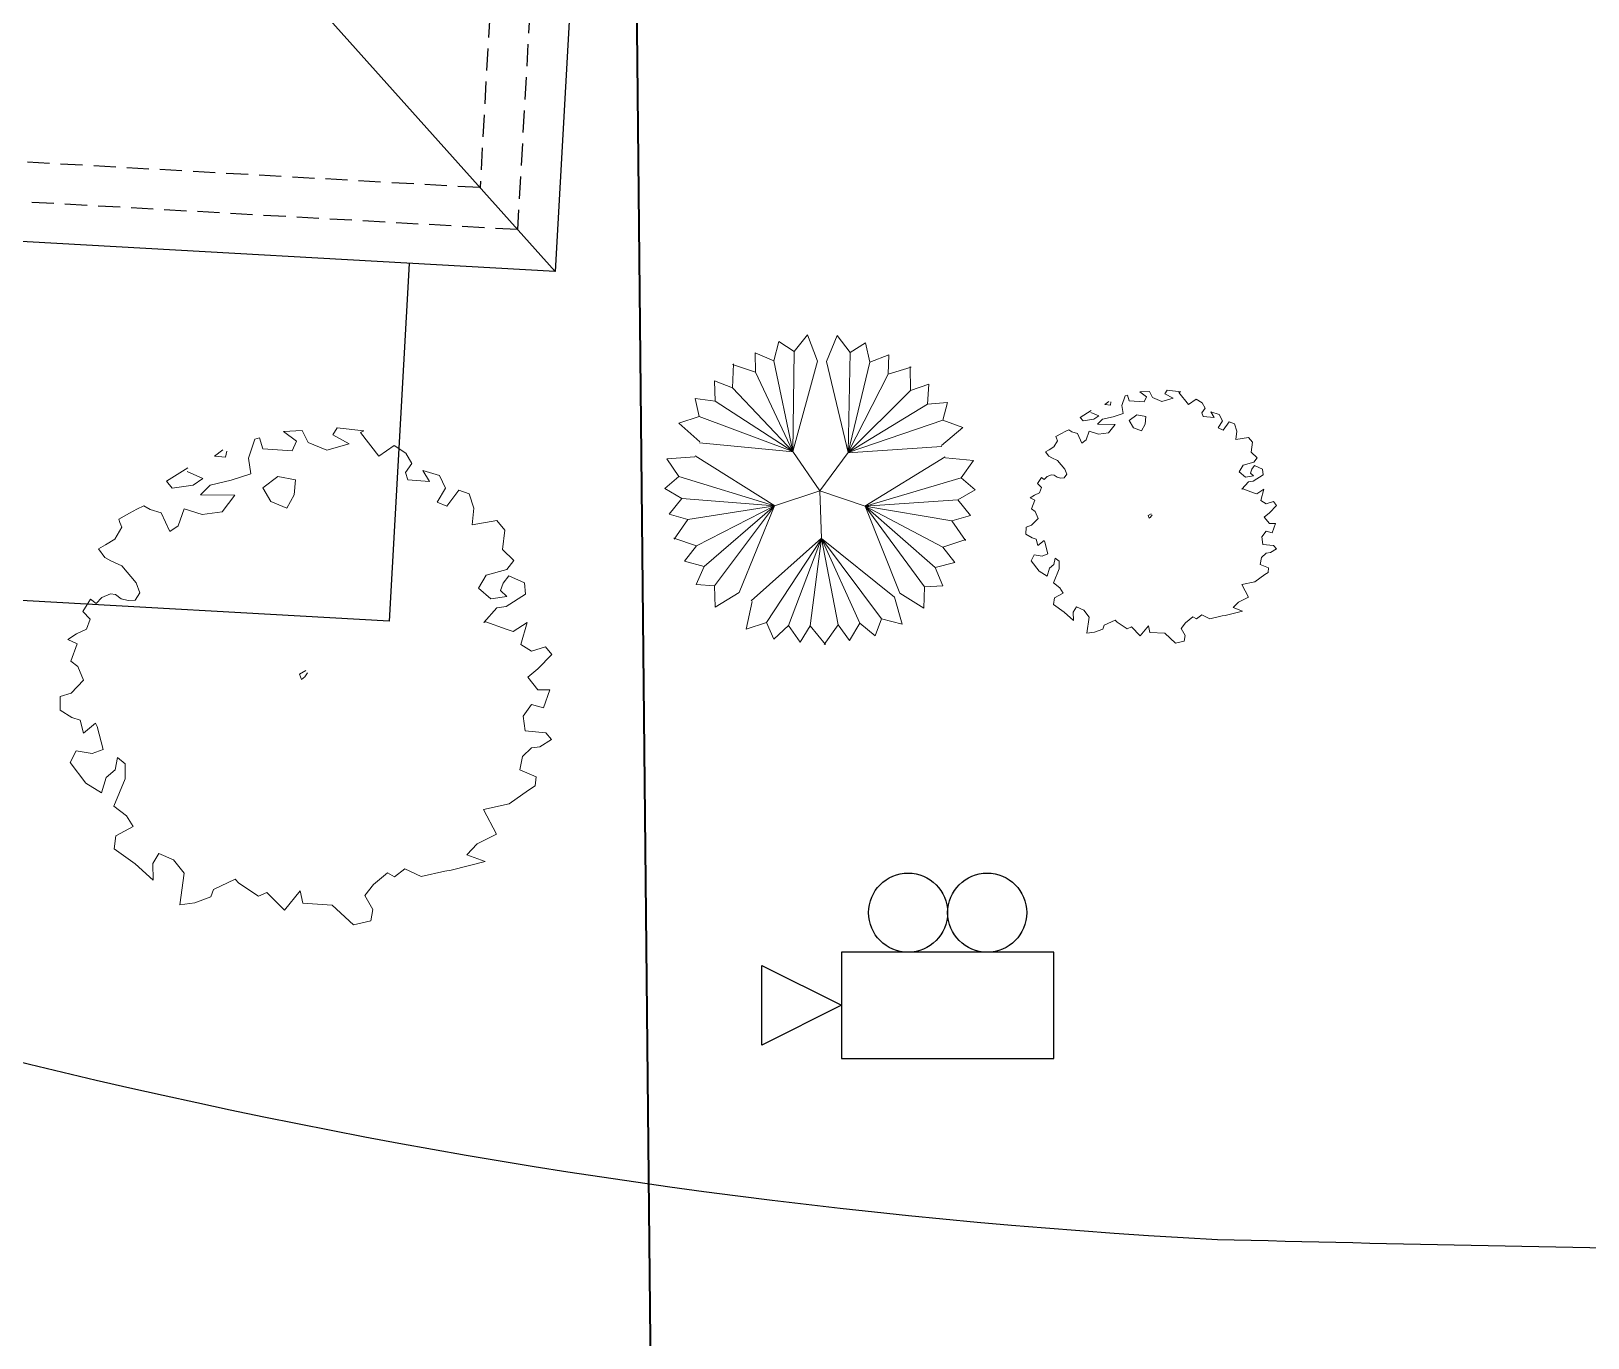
# Model space of a CAD drawing. Extents: x 2080 to 102399, y 2071 to 93424.
# Drawn here: x 84426.7 to 84778.7, y 78838.7 to 79134.1 of the extents above; entities that cross this region are included whole.
import ezdxf

# ---------------------------------------------------------------- set-up
doc = ezdxf.new("R2010")
doc.units = 0
doc.header["$LTSCALE"] = 20
doc.header["$MEASUREMENT"] = 0
doc.linetypes.add('HIDDEN', pattern=[0.375, 0.25, -0.125])
for name, color, linetype, lineweight in [('camera', 11, 'Continuous', 13), ('division', 13, 'Continuous', 18), ('Mango tree', 96, 'Continuous', 5), ('new pillar', 2, 'Continuous', 30), ('PALM TREE', 105, 'Continuous', 9), ('sappotta', 114, 'Continuous', 5)]:
    doc.layers.add(name, color=color, linetype=linetype, lineweight=lineweight)
for name, color, linetype in [('ELEC', 11, 'Continuous'), ('road', 2, 'Continuous'), ('Roof lilne', 31, 'Continuous'), ('wall', 13, 'Continuous')]:
    doc.layers.add(name, color=color, linetype=linetype)

# ---------------------------------------------------------------- blocks, each defined once
blk = doc.blocks.new('NEEM')
at = {"layer": 'sappotta', "linetype": 'Continuous'}
for p, q in [((0.1621555200003968, 1.143668736000109), (0.1417881600004876, 1.111901183999635)), ((0.2827906559996336, 1.129819391999263), (0.1621555200003968, 1.143668736000109)), ((-0.2130739199992604, 1.092349440000362), (-0.242058239999551, 1.006818048000241)), ((-0.1911421439999685, 1.098867456000335), (-0.2130739199992604, 1.092349440000362)), ((-0.1770393599990712, 1.048361471999215), (-0.1911421439999685, 1.098867456000335)), ((0.003133440000510745, 1.132266239999808), (-0.08303616000011971, 1.127377152000008)), ((-0.08303616000011971, 1.127377152000008), (-0.02271744000017861, 1.083389183998861)), ((-0.02271744000017861, 1.083389183998861), (-0.04308480000008785, 1.039401215999987)), ((0.02976768000007723, 1.076871167998888), (0.003133440000510745, 1.132266239999808)), ((0.1143705600006797, 1.04266137599916), (0.02976768000007723, 1.076871167998888)), ((0.2162073600002259, 1.071984383999734), (0.1143705600006797, 1.04266137599916)), ((0.1417881600004876, 1.111901183999635), (0.2162073600002259, 1.071984383999734)), ((0.2671257600004537, 1.123303679999935), (0.2827906559996336, 1.129819391999263)), ((0.3509429760006242, 1.015778303999014), (0.2671257600004537, 1.123303679999935)), ((0.4206643200004692, 1.063024127998688), (0.3509429760006242, 1.015778303999014)), ((0.4731494400002703, 1.029627648000314), (0.4206643200004692, 1.063024127998688)), ((-0.3587788799995906, 1.04347468800006), (-0.3955967999995664, 1.015778303999014)), ((-0.3955967999995664, 1.015778303999014), (-0.3454617599991252, 1.010891520000314)), ((-0.3454617599991252, 1.010891520000314), (-0.3399805439994452, 1.038587903999087)), ((-0.242058239999551, 1.006818048000241), (-0.2303078400000231, 0.9351359999986926)), ((-0.04308480000008785, 1.039401215999987), (-0.1770393599990712, 1.048361471999215)), ((0.5005670399996234, 0.981568511999285), (0.4731494400002703, 1.029627648000314)), ((-0.5170176000001447, 0.9628323839997392), (-0.6141542400000617, 0.9009239040005923)), ((-0.5209343999995326, 0.9449118719994658), (-0.5209343999995326, 0.9449118719994658)), ((-0.4488652799991542, 0.9131420160001653), (-0.5209343999995326, 0.9449118719994658)), ((-0.2303078400000231, 0.9351359999986926), (-0.3196108799998001, 0.905810687999292)), ((-0.1081036799996582, 0.9221022719993925), (-0.1770393599990712, 0.871598591998918)), ((-0.02741759999980786, 0.9082529279985465), (-0.1081036799996582, 0.9221022719993925)), ((0.471582720000697, 0.9416517119998389), (0.5005670399996234, 0.981568511999285)), ((0.4825497600004383, 0.9082529279985465), (0.471582720000697, 0.9416517119998389)), ((0.5514831360005701, 0.9498009599992656), (0.5812531200003832, 0.9001105919996917)), ((0.6266880000002857, 0.927804672000093), (0.5514831360005701, 0.9498009599992656)), ((0.6541055999996388, 0.8699719679993905), (0.6266880000002857, 0.927804672000093)), ((-0.6141542400000617, 0.9009239040005923), (-0.5890867199996137, 0.8699719679993905)), ((-0.5890867199996137, 0.8699719679993905), (-0.4935167999997248, 0.8838190079995911)), ((-0.4935167999997248, 0.8838190079995911), (-0.4488652799991542, 0.9131420160001653)), ((-0.415180799999689, 0.8838190079995911), (-0.4590489599995635, 0.839017727999817)), ((-0.3196108799998001, 0.905810687999292), (-0.415180799999689, 0.8838190079995911)), ((-0.1770393599990712, 0.871598591998918), (-0.1394403839994993, 0.8088767999988704)), ((-0.03446783999970648, 0.839017727999817), (-0.02741759999980786, 0.9082529279985465)), ((0.5812531200003832, 0.9001105919996917), (0.4825497600004383, 0.9082529279985465)), ((0.6157209600005444, 0.8064322559989705), (0.6541055999996388, 0.8699719679993905)), ((0.7152076800007308, 0.8601960959986172), (0.6603724800006603, 0.7876984320000702)), ((0.7622092800002065, 0.8439045119985167), (0.7152076800007308, 0.8601960959986172)), ((-0.7167743999998493, 0.7893273600002431), (-0.7488921599992864, 0.7738513919998695)), ((-0.6885734399993453, 0.7722201599985965), (-0.7167743999998493, 0.7893273600002431)), ((-0.4590489599995635, 0.839017727999817), (-0.3031603199992787, 0.8373887999996441)), ((-0.3031603199992787, 0.8373887999996441), (-0.3611312639995958, 0.7616309759991964)), ((-0.1394403839994993, 0.8088767999988704), (-0.06736895999983972, 0.7795514879994698)), ((-0.06736895999983972, 0.7795514879994698), (-0.03446783999970648, 0.839017727999817)), ((0.6603724800006603, 0.7876984320000702), (0.6157209600005444, 0.8064322559989705)), ((0.7825766400001157, 0.778738175999024), (0.7622092800002065, 0.8439045119985167)), ((0.7755264000002171, 0.7037959680001222), (0.7825766400001157, 0.778738175999024)), ((-0.7825766400001157, 0.7567441920004967), (-0.8303639039995687, 0.7290501120000954)), ((-0.8303639039995687, 0.7290501120000954), (-0.8264447999990807, 0.7143874560006225)), ((-0.8264447999990807, 0.7143874560006225), (-0.8178278400000636, 0.6923934719998215)), ((-0.7488921599992864, 0.7738513919998695), (-0.7825766400001157, 0.7567441920004967)), ((-0.6384383999993588, 0.757559807999769), (-0.6885734399993453, 0.7722201599985965)), ((-0.5984870399997817, 0.6720284159996481), (-0.6384383999993588, 0.757559807999769)), ((-0.5334681599993019, 0.7762959359997694), (-0.561671423999087, 0.6989091839991488)), ((-0.4519987199996649, 0.7502261760000692), (-0.5334681599993019, 0.7762959359997694)), ((-0.3611312639995958, 0.7616309759991964), (-0.4519987199996649, 0.7502261760000692)), ((0.888330240000414, 0.7225320960001227), (0.7755264000002171, 0.7037959680001222)), ((0.923579136000626, 0.6785441279989755), (0.888330240000414, 0.7225320960001227)), ((-0.8499455999999554, 0.6378140159986287), (-0.8922470399998019, 0.6125644800004011)), ((-0.8178278400000636, 0.6923934719998215), (-0.8499455999999554, 0.6378140159986287)), ((-0.561671423999087, 0.6989091839991488), (-0.5984870399997817, 0.6720284159996481)), ((0.9126144000001659, 0.5905704959996001), (0.923579136000626, 0.6785441279989755)), ((-0.8922470399998019, 0.6125644800004011), (-0.922798079999211, 0.593830655999227)), ((-0.922798079999211, 0.593830655999227), (-0.8945971200000713, 0.5547294719990532)), ((0.9643161600006351, 0.5408801280000262), (0.9126144000001659, 0.5905704959996001)), ((-0.8945971200000713, 0.5547294719990532), (-0.8679628799991406, 0.5400668159995803)), ((-0.8679628799991406, 0.5400668159995803), (-0.8178278400000636, 0.5172595200001524)), ((-0.8178278400000636, 0.5172595200001524), (-0.7520255999997971, 0.4398727679995318)), ((0.8397619200004556, 0.4749004799996328), (0.9337651200003165, 0.5001523199985058)), ((0.9337651200003165, 0.5001523199985058), (0.9643161600006351, 0.5408801280000262)), ((-0.7520255999997971, 0.4398727679995318), (-0.7347939840001345, 0.3942558720004854)), ((0.8037273600002663, 0.4146232319990304), (0.8397619200004556, 0.4749004799996328)), ((0.9165312000004633, 0.4374305279984583), (0.903997440000694, 0.4040340479996303)), ((0.9423820800002431, 0.4708270079991053), (0.9165312000004633, 0.4374305279984583)), ((1.01366784000038, 0.4390594559990859), (0.9423820800002431, 0.4708270079991053)), ((1.017584639999768, 0.3885557759986114), (1.01366784000038, 0.4390594559990859)), ((-0.9603993599994283, 0.3657461759985381), (-0.9940838399993481, 0.3095423999984632)), ((-0.9345484799996484, 0.3453834239990101), (-0.9603993599994283, 0.3657461759985381)), ((-0.9079165439998178, 0.3722641919985108), (-0.9345484799996484, 0.3453834239990101)), ((-0.8695295999996233, 0.389369087999512), (-0.9079165439998178, 0.3722641919985108)), ((-0.8460287999992033, 0.3861135359993568), (-0.8695295999996233, 0.389369087999512)), ((-0.8209612799996648, 0.367375103998711), (-0.8460287999992033, 0.3861135359993568)), ((-0.7880601599999864, 0.3592327679998562), (-0.8209612799996648, 0.367375103998711)), ((-0.7567257599994264, 0.3608593919998384), (-0.7880601599999864, 0.3592327679998562)), ((-0.7347939840001345, 0.3942558720004854), (-0.7567257599994264, 0.3608593919998384)), ((0.8601292800003648, 0.3665617920000841), (0.8037273600002663, 0.4146232319990304)), ((0.9329817600000752, 0.3779665919992112), (0.8601292800003648, 0.3665617920000841)), ((0.903997440000694, 0.4040340479996303), (0.9329817600000752, 0.3779665919992112)), ((0.929846016000738, 0.3315363839988095), (1.017584639999768, 0.3885557759986114)), ((-0.9940838399993481, 0.3095423999984632), (-0.9611827199996696, 0.274514687998817)), ((0.8287948799998048, 0.259036415999617), (0.8875468800006274, 0.3258339839985638)), ((0.8875468800006274, 0.3258339839985638), (0.929846016000738, 0.3315363839988095)), ((-0.9776355839999269, 0.2289000959999612), (-1.023070463999375, 0.2077194240005156)), ((-0.9611827199996696, 0.274514687998817), (-0.9776355839999269, 0.2289000959999612)), ((0.8381951999999728, 0.2622965759987892), (0.8287948799998048, 0.259036415999617)), ((0.9306316800002605, 0.2280844799984152), (0.8381951999999728, 0.2622965759987892)), ((0.961966079999911, 0.2174952959990151), (0.9306316800002605, 0.2280844799984152)), ((1.025418240000363, 0.259036415999617), (0.961966079999911, 0.2174952959990151)), ((0.9964316160003364, 0.1596579839988408), (1.025418240000363, 0.259036415999617)), ((-1.023070463999375, 0.2077194240005156), (-1.062236159998974, 0.1824652800005424)), ((-1.062236159998974, 0.1824652800005424), (-1.019934720000492, 0.1621025279991954)), ((-1.019934720000492, 0.1621025279991954), (-1.048921344000064, 0.08390476800059332)), ((1.045785600000272, 0.1287060480003674), (0.9964316160003364, 0.1596579839988408)), ((1.109237759999814, 0.1490711040005408), (1.045785600000272, 0.1287060480003674)), ((1.137438720000318, 0.1140433919986208), (1.109237759999814, 0.1490711040005408)), ((-1.048921344000064, 0.08390476800059332), (-1.016801279999527, 0.05946854399871881)), ((1.073984256000585, 0.04887705599867331), (1.137438720000318, 0.1140433919986208)), ((-1.016801279999527, 0.05946854399871881), (-0.9909503999997469, -0.002442240001073515)), ((0.01958399999966787, 0.04073241599871835), (-0.0094003199992585, 0.02443852800024615)), ((-0.0094003199992585, 0.02443852800024615), (0, 0)), ((0, 0), (0.0140981760005161, 0.01140710399977252)), ((0.0140981760005161, 0.01140710399977252), (0.02741760000026261, 0.03095654400021886)), ((1.028551680000419, 0.0105914880000455), (1.073984256000585, 0.04887705599867331)), ((1.073984256000585, -0.04724121600020226), (1.028551680000419, 0.0105914880000455)), ((-1.048135679999177, -0.06190387199967518), (-1.097487359998922, -0.07738214400114884)), ((-0.9909503999997469, -0.002442240001073515), (-1.048135679999177, -0.06190387199967518)), ((1.128821759999937, -0.04724121600020226), (1.073984256000585, -0.04724121600020226)), ((1.099835136000365, -0.1287014400008957), (1.128821759999937, -0.04724121600020226)), ((-1.097487359998922, -0.07738214400114884), (-1.098270719999164, -0.1401062400000228)), ((-1.098270719999164, -0.1401062400000228), (-1.044218879999789, -0.1726871040013975)), ((1.007400960000268, -0.1661690880009701), (1.045785600000272, -0.1140364800003226)), ((1.045785600000272, -0.1140364800003226), (1.099835136000365, -0.1287014400008957)), ((-1.044218879999789, -0.1726871040013975), (-1.006619904000218, -0.1849075199997969)), ((-1.006619904000218, -0.1849075199997969), (-0.9917337599999883, -0.2435581440004171)), ((-0.9917337599999883, -0.2435581440004171), (-0.936898559999463, -0.1979389440002706)), ((-0.936898559999463, -0.1979389440002706), (-0.9298483199991097, -0.2134172159994705)), ((1.016017920001104, -0.2337799680008175), (1.007400960000268, -0.1661690880009701)), ((-0.9298483199991097, -0.2134172159994705), (-0.9024307199993018, -0.3176824320007654)), ((1.110021120000056, -0.2427425280011448), (1.016017920001104, -0.2337799680008175)), ((1.083386880000489, -0.3062776319998193), (1.136655360000077, -0.2728811520009913)), ((1.136655360000077, -0.2728811520009913), (1.110021120000056, -0.2427425280011448)), ((-1.024634880000121, -0.3250137599998197), (-1.052054783999665, -0.3779596800013678)), ((-0.952565759999743, -0.3364185600007659), (-1.024634880000121, -0.3250137599998197)), ((-0.9024307199993018, -0.3176824320007654), (-0.952565759999743, -0.3364185600007659)), ((0.9917337599999883, -0.4105451519999406), (1.004267520000212, -0.3494522880000659)), ((1.004267520000212, -0.3494522880000659), (1.044999936000295, -0.3111667200014381)), ((1.044999936000295, -0.3111667200014381), (1.083386880000489, -0.3062776319998193)), ((-1.052054783999665, -0.3779596800013678), (-0.9815500799995789, -0.4708224000000882)), ((-0.8883302399990498, -0.4455682560001151), (-0.8483788799994727, -0.4113584640008412)), ((-0.8483788799994727, -0.4113584640008412), (-0.8374118399997315, -0.3551523839996662)), ((-0.8374118399997315, -0.3551523839996662), (-0.802944000000025, -0.3828487680007129)), ((-0.802944000000025, -0.3828487680007129), (-0.802944000000025, -0.4520862720000878)), ((1.066152960000181, -0.4431260160008605), (0.9917337599999883, -0.4105451519999406)), ((-0.9815500799995789, -0.4708224000000882), (-0.9102643199994418, -0.5156236799998624)), ((-0.9102643199994418, -0.5156236799998624), (-0.8883302399990498, -0.4455682560001151)), ((-0.802944000000025, -0.4520862720000878), (-0.8530813440002021, -0.5759032320011102)), ((1.03168512000002, -0.5025922560012077), (1.061452800000552, -0.4838538240005619)), ((1.061452800000552, -0.4838538240005619), (1.066152960000181, -0.4431260160008605)), ((0.8264424959997996, -0.5913792000014837), (0.9431654400004845, -0.5653140480012553)), ((0.9431654400004845, -0.5653140480012553), (1.03168512000002, -0.5025922560012077)), ((-0.8530813440002021, -0.5759032320011102), (-0.796677119999913, -0.6190732799996113)), ((-0.796677119999913, -0.6190732799996113), (-0.7661260799995944, -0.6679503360001036)), ((0.886763520000386, -0.7037913600011052), (0.8264424959997996, -0.5913792000014837)), ((-0.7661260799995944, -0.6679503360001036), (-0.8444620800000848, -0.7103093760010779)), ((0.7974581760008732, -0.7469637120002517), (0.886763520000386, -0.7037913600011052)), ((-0.8444620800000848, -0.7103093760010779), (-0.8522956800002248, -0.7697710079996796)), ((-0.8522956800002248, -0.7697710079996796), (-0.7575114239989489, -0.838197504001073)), ((0.75124224000092, -0.796651776001454), (0.7974581760008732, -0.7469637120002517)), ((-0.7575114239989489, -0.838197504001073), (-0.6752563199997894, -0.9123240960002477)), ((-0.6760396800000308, -0.835752960001173), (-0.6486220799997682, -0.7909516800013989)), ((-0.6752563199997894, -0.9123240960002477), (-0.6760396800000308, -0.835752960001173)), ((-0.6486220799997682, -0.7909516800013989), (-0.5820364799992603, -0.8202746879996994)), ((-0.5820364799992603, -0.8202746879996994), (-0.5342538239992791, -0.8805542400009472)), ((0.6799564800003282, -0.8667048960001011), (0.834278400000585, -0.8276083199993991)), ((0.834278400000585, -0.8276083199993991), (0.75124224000092, -0.796651776001454)), ((-0.5342538239992791, -0.8805542400009472), (-0.5538355199992111, -1.024733952001043)), ((-0.4010803199994371, -0.9546808320001219), (-0.3015936000001602, -0.9074350080004479)), ((-0.3015936000001602, -0.9074350080004479), (-0.2859263999998802, -0.9261711360004483)), ((0.3266588160004176, -0.931873536000694), (0.3908966400003919, -0.8789276160014197)), ((0.3908966400003919, -0.8789276160014197), (0.4230144000007385, -0.8968458240010477)), ((0.4230144000007385, -0.8968458240010477), (0.4700160000002143, -0.8601891840007738)), ((0.4700160000002143, -0.8601891840007738), (0.5428684799999246, -0.8960302080013207)), ((0.5428684799999246, -0.8960302080013207), (0.651753216000543, -0.8707806720012741)), ((0.651753216000543, -0.8707806720012741), (0.6799564800003282, -0.8667048960001011)), ((-0.4856855039993206, -1.014960384000915), (-0.4128330240000651, -0.9880796159995953)), ((-0.4128330240000651, -0.9880796159995953), (-0.4010803199994371, -0.9546808320001219)), ((-0.2859263999998802, -0.9261711360004483), (-0.1966233600001033, -0.9856350719996954)), ((-0.1966233600001033, -0.9856350719996954), (-0.1574576639991392, -0.9685301760009679)), ((-0.1574576639991392, -0.9685301760009679), (-0.07833600000003571, -1.049170176000644)), ((-0.07833600000003571, -1.049170176000644), (-0.006266880000111996, -0.9603832320008223)), ((-0.006266880000111996, -0.9603832320008223), (0.006264575999921362, -1.017402624000169)), ((0.2867097600001216, -0.9823772160011686), (0.3266588160004176, -0.931873536000694)), ((0.3235276800005522, -1.045914624000943), (0.2867097600001216, -0.9823772160011686)), ((-0.5538355199992111, -1.024733952001043), (-0.4856855039993206, -1.014960384000915)), ((0.006264575999921362, -1.017402624000169), (0.1394380800002182, -1.025549568000315)), ((0.1394380800002182, -1.025549568000315), (0.2357890560001579, -1.115152128000318)), ((0.3141273600003842, -1.096416000000318), (0.3235276800005522, -1.045914624000943)), ((0.2357890560001579, -1.115152128000318), (0.3141273600003842, -1.096416000000318))]:
    blk.add_line(p, q, dxfattribs=at)
blk = doc.blocks.new('palm tree')
at = {"layer": 'new pillar', "color": 96, "lineweight": 5}
for p, q in [((-0.8468724466618482, 1.639774782536961), (-0.7579616355176313, 1.956082652564191)), ((-0.4933702384017806, 1.778381310691657), (-0.7735787488438746, 1.949959256988905)), ((-0.4365047176722214, 2.035697998442856), (-0.4933702384017806, 1.778381310691657)), ((-0.2113941544889713, 1.874172207285369), (-0.4365047176722214, 2.035697998442856)), ((0.08413647384082878, 1.934027979545249), (-0.2376806272407634, 0.6061808755233642)), ((-0.0870532775797983, 2.115832902481657), (-0.2113941544889713, 1.874172207285369)), ((0.08413647384082878, 1.934027979545249), (-0.0870532775797983, 2.115832902481657)), ((0.3142552021812435, 2.112892992507682), (0.08413647384082878, 1.934027979545249)), ((0.3655244408920453, 1.732120217365377), (0.3142552021812435, 2.112892992507682)), ((0.4837414466937275, 1.702892473718293), (0.7065408331618528, 2.015905052566154)), ((0.7065408331618528, 2.015905052566154), (0.8267977871465177, 1.750413834230358)), ((-1.118809040787824, 1.518379162582391), (-1.063479888476877, 1.789864027299132)), ((-1.063479888476877, 1.789864027299132), (-0.8468724466618482, 1.639774782536961)), ((-0.4933702384017806, 1.778381310691657), (-0.2376806272407634, 0.6061808755233642)), ((-0.2113941544889713, 1.874172207285369), (-0.2376806272407634, 0.6061808755233642)), ((-0.2376806272407634, 0.6061808755233642), (0.3655244408920453, 1.732120217365377)), ((0.4927724427755038, 0.4255850726442532), (0.4837414466937275, 1.702892473718293)), ((0.8267977871465177, 1.750413834230358), (0.4927724427755038, 0.4255850726442532)), ((0.8267977871465177, 1.750413834230358), (1.062984189171232, 1.83149986566616)), ((1.062984189171232, 1.83149986566616), (1.060387788014225, 1.559739301981153)), ((-1.37626289715962, 1.361412358470375), (-1.374268006241891, 1.611122152842881)), ((-1.374268006241891, 1.611122152842881), (-1.118809040787824, 1.518379162582391)), ((-1.118809040787824, 1.518379162582391), (-0.2376806272407634, 0.6061808755233642)), ((-0.8468724466618482, 1.639774782536961), (-0.2360809599143749, 0.602101082602303)), ((1.060387788014225, 1.559739301981153), (0.4927724427755038, 0.4255850726442532)), ((1.060387788014225, 1.559739301981153), (1.33483283302354, 1.597755931705137)), ((1.33483283302354, 1.597755931705137), (1.265239408567709, 1.343586066230159)), ((-1.666627454696709, 1.33619835995114), (-1.37626289715962, 1.361412358470375)), ((-1.445423808123962, 1.022056054824134), (-1.666627454696709, 1.33619835995114)), ((-1.37626289715962, 1.361412358470375), (-0.2397331268448966, 0.6083057492584203)), ((1.265239408567709, 1.343586066230159), (0.4927724427755038, 0.4255850726442532)), ((1.265239408567709, 1.343586066230159), (1.593118738688304, 1.364821552080002)), ((1.513424841426172, 1.056219450547701), (1.582154337504221, 1.377516909841347)), ((1.775017082291924, 1.088079531554854), (1.513424841426172, 1.056219450547701)), ((1.69746204406124, 0.8220897518438051), (1.775017082291924, 1.088079531554854)), ((-1.559271726219606, 0.838164809632417), (-1.93908513323322, 0.8961149345693684)), ((-1.93908513323322, 0.8961149345693684), (-1.832202040271852, 0.6249630833234505)), ((-0.6442034170911484, -0.05711296449055681), (-1.552519691480256, 0.8506063554077627)), ((-0.2360809599143749, 0.602101082602303), (-1.453550223186426, 1.010465394246239)), ((1.513424841426172, 1.056219450547701), (0.4894559252065278, 0.4227207477590582)), ((1.69746204406124, 0.8220897518438051), (0.4927724427755038, 0.4255850726442532)), ((1.966706817064107, 0.7851060056306096), (1.69746204406124, 0.8220897518438051)), ((1.852109204073429, 0.5632358902655596), (1.966706817064107, 0.7851060056306096)), ((-1.832202040271852, 0.6249630833234505), (-2.054832570953465, 0.5118498312097017)), ((-2.054832570953465, 0.5118498312097017), (-1.85792585659857, 0.324531142565661)), ((-1.832202040271852, 0.6249630833234505), (-0.6513855681312748, -0.05661005491754167)), ((1.70530256582424e-13, -3.410605131648481e-13), (-0.2376806272407634, 0.6061808755233642)), ((3.410605131648481e-13, -4.547473508864641e-13), (0.4927724427755038, 0.4255850726442532)), ((1.852109204073429, 0.5632358902655596), (0.4955786454715394, 0.4265086902288431)), ((2.097271097786859, 0.4056193687141558), (1.852109204073429, 0.5632358902655596)), ((-1.85792585659857, 0.324531142565661), (-2.076269759504385, 0.1539694618470548)), ((-1.85792585659857, 0.324531142565661), (-0.6485684923529789, -0.05749995776284322)), ((0.4894559252065278, 0.4227207477590582), (1.756953847146917, 0.2167065834086088)), ((1.755164834056643, 0.2307487152469321), (2.097271097786859, 0.4056193687141558)), ((-1.845352432246614, 0.02699405787041087), (-2.088846606059292, -0.193610539313795)), ((-2.076269759504385, 0.1539694618470548), (-1.845352432246614, 0.02699405787041087)), ((-1.845352432246614, 0.02699405787041087), (-0.6442034170911484, -0.05711296449055681)), ((5.684341886080801e-13, 0), (-0.6485684923529789, -0.05749995776284322)), ((2.273736754432321e-12, 1.13686837721616e-13), (-0.1265764632280479, -0.6386906398031442)), ((0.5507533561297464, -0.3390142681624866), (1.768998471255088, 0.06702964265230094)), ((1.769477901775588, 0.05288212764867239), (2.135144908797713, -0.06503344003874645)), ((-1.811820589087461, -0.3512270367108385), (-2.090327984626128, -0.1769013885407276)), ((-1.811820589087461, -0.3512270367108385), (-0.6485684923529789, -0.05749995776284322)), ((-1.771852013390571, -0.6463353570371737), (-0.6485684923529789, -0.05749995776284322)), ((-1.693674241821043, -0.9375557234030794), (-0.6485684923529789, -0.05749995776284322)), ((-0.6485684923529789, -0.05749995776284322), (-1.387492226018537, -1.099415247771731)), ((2.842170943040401e-13, -2.273736754432321e-13), (0.5544852206098767, -0.3413114040611163)), ((2.135144908797713, -0.06503344003874645), (1.91834155162627, -0.2598246778145494)), ((-2.016797335851265, -0.5168473812619823), (-1.811820589087461, -0.3512270367108385)), ((1.662846397727833, -0.8006223428841395), (0.5507533561297464, -0.3390142681624866)), ((0.5544852206098767, -0.3413114040611163), (0.7498197196871388, -1.603626812031052)), ((1.096060645163675, -1.595679865768943), (0.5544852206098767, -0.3413114040611163)), ((1.296154835373898, -1.370106416981116), (0.5544852206098767, -0.3413114040611163)), ((1.463806243358647, -1.123977562171945), (0.5544852206098767, -0.3413114040611163)), ((1.807076676385179, -0.5400766952764116), (0.5544852206098767, -0.3413114040611163)), ((1.91834155162627, -0.2598246778145494), (0.5574030058356243, -0.3417744077223688)), ((1.91834155162627, -0.2598246778145494), (2.066942940303534, -0.4605149572963683)), ((-1.771852013390571, -0.6463353570371737), (-2.016797335851265, -0.5168473812619823)), ((-0.125724562781329, -0.6343920456768046), (-1.251635072220438, -1.251901837316723)), ((-0.5431024692459232, -1.76382935292952), (-0.125724562781329, -0.6343920456768046)), ((2.066942940303534, -0.4605149572963683), (1.807076676385179, -0.5400766952764116)), ((1.807076676385179, -0.5400766952764116), (1.926167150721028, -0.7902422520345453)), ((-1.932732393402148, -0.865374277324463), (-1.771852013390571, -0.6463353570371737)), ((-1.113420635578905, -1.583615376332659), (-0.1282202324503032, -0.6411454036935993)), ((-0.8322388487990793, -1.692509217008705), (-0.1265764632280479, -0.6386906398031442)), ((-0.170641771981991, -1.837644052588416), (-0.1265764632280479, -0.6386906398031442)), ((-0.1265764632280479, -0.6386906398031442), (0.6664857279376974, -1.640013822732271)), ((0.4253006377158499, -1.888560970542244), (-0.1265764632280479, -0.6386906398031442)), ((0.1238411228703171, -1.881986271841583), (-0.1265764632280479, -0.6386906398031442)), ((1.926167150721028, -0.7902422520345453), (1.662846397727833, -0.8006223428841395)), ((1.662846397727833, -0.8006223428841395), (1.782068932136667, -1.106795150737412)), ((-1.693674241821043, -0.9375557234030794), (-1.932732393402148, -0.865374277324463)), ((-1.751186316720805, -1.223282311657954), (-1.693674241821043, -0.9375557234030794)), ((-1.387492226018537, -1.099415247771731), (-1.751186316720805, -1.223282311657954)), ((-1.241584523891845, -1.261870212946519), (-1.403661072923569, -1.610220085031301)), ((1.463806243358647, -1.123977562171945), (1.790862180310569, -1.092509879001568)), ((1.573147475407438, -1.363748411561573), (1.463806243358647, -1.123977562171945)), ((1.296154835373898, -1.370106416981116), (1.573147475407438, -1.363748411561573)), ((1.342174007288406, -1.637954846301795), (1.296154835373898, -1.370106416981116)), ((-1.403661072923569, -1.610220085031301), (-1.113420635578905, -1.583615376332659)), ((-1.113420635578905, -1.583615376332659), (-1.067236562861126, -1.829025222146925)), ((-1.067236562861126, -1.829025222146925), (-0.8322388487990793, -1.692509217008705)), ((-0.8322388487990793, -1.692509217008705), (-0.7297073528603732, -1.949905097329861)), ((0.6664857279376974, -1.640013822732271), (0.6834572486561683, -2.023847652158679)), ((0.7498197196871388, -1.603626812031052), (1.019804804551086, -1.876984627135357)), ((1.019804804551086, -1.876984627135357), (1.096060645163675, -1.595679865768943)), ((1.096060645163675, -1.595679865768943), (1.342174007288406, -1.637954846301795)), ((-0.7297073528603732, -1.949905097329861), (-0.5431024692459232, -1.76382935292952)), ((-0.5431024692459232, -1.76382935292952), (-0.3995824394965553, -2.059392885931061)), ((-0.170641771981991, -1.837644052588416), (-0.4160371059252839, -2.056131880758471)), ((-0.06910720998047282, -2.080823611684423), (-0.170641771981991, -1.837644052588416)), ((0.1238411228703171, -1.881986271841583), (-0.06910720998047282, -2.080823611684423)), ((0.2890120946094612, -2.097808178440687), (0.1238411228703171, -1.881986271841583)), ((0.4253006377158499, -1.888560970542244), (0.2890120946094612, -2.097808178440687)), ((0.6834572486561683, -2.023847652158679), (0.4253006377158499, -1.888560970542244))]:
    blk.add_line(p, q, dxfattribs=at)
blk = doc.blocks.new('A$C4BBE2067')
for p, q in [((9.000001273372618, 392.9999976846448), (9.000001273372618, 320.9999976846602)), ((9.000001273372618, 392.9999976846448), (99.00000127334351, 392.9999976846666)), ((99.00000127334351, 392.9999976846666), (99.00000127334351, 320.9999976846602)), ((27.00000127334715, 388.4999976846484), (27.00000127334715, 383.9999976846557)), ((27.00000127334351, 388.4999976846484), (81.00000127337626, 388.499997684663)), ((81.0000012733799, 383.999997684663), (81.0000012733799, 388.499997684663)), ((18.00000127337262, 383.9999976846539), (18.00000127337262, 320.9999976846602)), ((18.00000127337262, 383.9999976846539), (27.00000127334715, 383.9999976846557)), ((18.00000127337262, 383.9999976846539), (90.00000127334351, 320.9999976846602)), ((90.00000127334351, 383.9999976846648), (18.00000127337262, 320.9999976846602)), ((81.0000012733799, 383.999997684663), (90.00000127334351, 383.9999976846648)), ((90.00000127334351, 383.9999976846648), (90.00000127334351, 320.9999976846602))]:
    blk.add_line(p, q)
at = {"layer": 'Roof lilne'}
for p, q in [((1.273343514185399e-06, 320.9999976846602), (1.273343514185399e-06, 80.99999768466023)), ((240.0000012733435, 320.9999976846602), (1.273343514185399e-06, 320.9999976846602)), ((240.0000012733435, 320.9999976846602), (1.273343514185399e-06, 80.99999768466023)), ((1.273343514185399e-06, 320.9999976846602), (240.0000012733726, 80.99999768470389)), ((240.0000012733435, 320.9999976846602), (240.0000012733726, 80.99999768470389)), ((1.273343514185399e-06, 80.99999768466023), (240.0000012733726, 80.99999768470389)), ((33.00000127331441, 80.9999976846675), (33.00000127334351, -2.315317942702677e-06)), ((207.0000012733144, 80.99999768469661), (207.0000012733435, -2.315317942702677e-06)), ((33.00000127334351, -2.315317942702677e-06), (207.0000012733435, -2.315317942702677e-06))]:
    blk.add_line(p, q, dxfattribs=at)
at = {"layer": 'wall', "color": 7, "linetype": 'HIDDEN'}
for p, q in [((9.000001273343514, 311.9999976846602), (9.000001273343514, 89.99999768466023)), ((231.0000012733726, 311.9999976846602), (9.000001273343514, 311.9999976846602)), ((231.0000012733726, 311.9999976846602), (231.0000012733726, 89.99999768470389)), ((18.00000127331441, 302.9999976846675), (18.00000127334351, 98.99999768466023)), ((222.0000012733435, 302.999997684653), (18.00000127331441, 302.9999976846675)), ((222.0000012733435, 302.999997684653), (222.0000012733726, 98.99999768471116)), ((18.00000127334351, 98.99999768466023), (222.0000012733726, 98.99999768471116)), ((9.000001273343514, 89.99999768466023), (231.0000012733726, 89.99999768470389))]:
    blk.add_line(p, q, dxfattribs=at)
blk = doc.blocks.new('A$C22A82026')
at = {"layer": 'ELEC', "ltscale": 0.5}
blk.add_lwpolyline([(-10.21166370116407, 5.706914862399572), (-10.21166370116407, -6.293085137600428), (13.78833629883593, -6.293085137600428), (13.78833629883593, 5.706914862399572)], close=True, dxfattribs=at)
blk.add_lwpolyline([(-10.21166370116407, -0.2930851376004284), (-19.21166370116407, -4.793085137600428), (-19.21166370116407, 4.206914862399572), (-10.21166370116407, -0.2930851376004284)], dxfattribs=at)
blk = doc.blocks.new('A$C265A360F')
at = {"layer": 'ELEC', "ltscale": 0.5}
for centre in [(33.05842772980395, 20.94157227019605), (50.9415722702106, 20.94157227019605)]:
    blk.add_circle(centre, 8.941572270196048, dxfattribs=at)
at = {"layer": 'ELEC', "ltscale": 0.5, "xscale": 2, "yscale": 2, "zscale": 2}
blk.add_blockref('A$C22A82026', (38.42332740232814, 0.5861702752008568), dxfattribs=at)

msp = doc.modelspace()

# ---------------------------------------------------------------- linework, layer by layer
at = {"layer": 'division', "lineweight": 35, "ltscale": 0.25}
msp.add_line((84567.48533068197, 78766.37963411104), (84552.01982780738, 80276.17386155933), dxfattribs=at)
at = {"layer": 'road', "linetype": 'Continuous', "ltscale": 0.5}
for centre, radius, start, end in [((84771.89529875931, 80312.51832709921), 1453.594567483485, 247.3659690186576, 266.9656278867968), ((84969.95270313477, 89527.5182008471), 10670.1009004177, 268.5231364043732, 269.8385513507015)]:
    msp.add_arc(centre, radius, start, end, dxfattribs=at)

# ---------------------------------------------------------------- block references
at = {"ltscale": 0.5, "xscale": -1, "rotation": 356.7877700725614}
msp.add_blockref('A$C4BBE2067', (84540.63182931776, 78998.90808333988), dxfattribs=at)
at = {"layer": 'camera', "ltscale": 0.5}
msp.add_blockref('A$C265A360F', (84591.95539138715, 78913.88907249915), dxfattribs=at)
at = {"layer": 'Mango tree', "linetype": 'Continuous'}
for p, xscale, yscale, zscale in [((84679.49743684418, 79023.98957318024, -0.00126314443633861), 25.34120725055982, 25.34120725055982, 25.34120725055982), ((84487.86689135995, 78987.55004246363), 49.73619491429417, 49.73619491429417, 49.73619491429417)]:
    msp.add_blockref('NEEM', p, dxfattribs=dict(at, xscale=xscale, yscale=yscale, zscale=zscale))
at = {"layer": 'PALM TREE', "color": 2, "xscale": 16.56585919355923, "yscale": 16.56585919355923, "zscale": 16.56585919355923, "rotation": 13.0160703837986}
msp.add_blockref('palm tree', (84605.07813278618, 79030.17599717621), dxfattribs=at)

doc.saveas('drawing.dxf')
